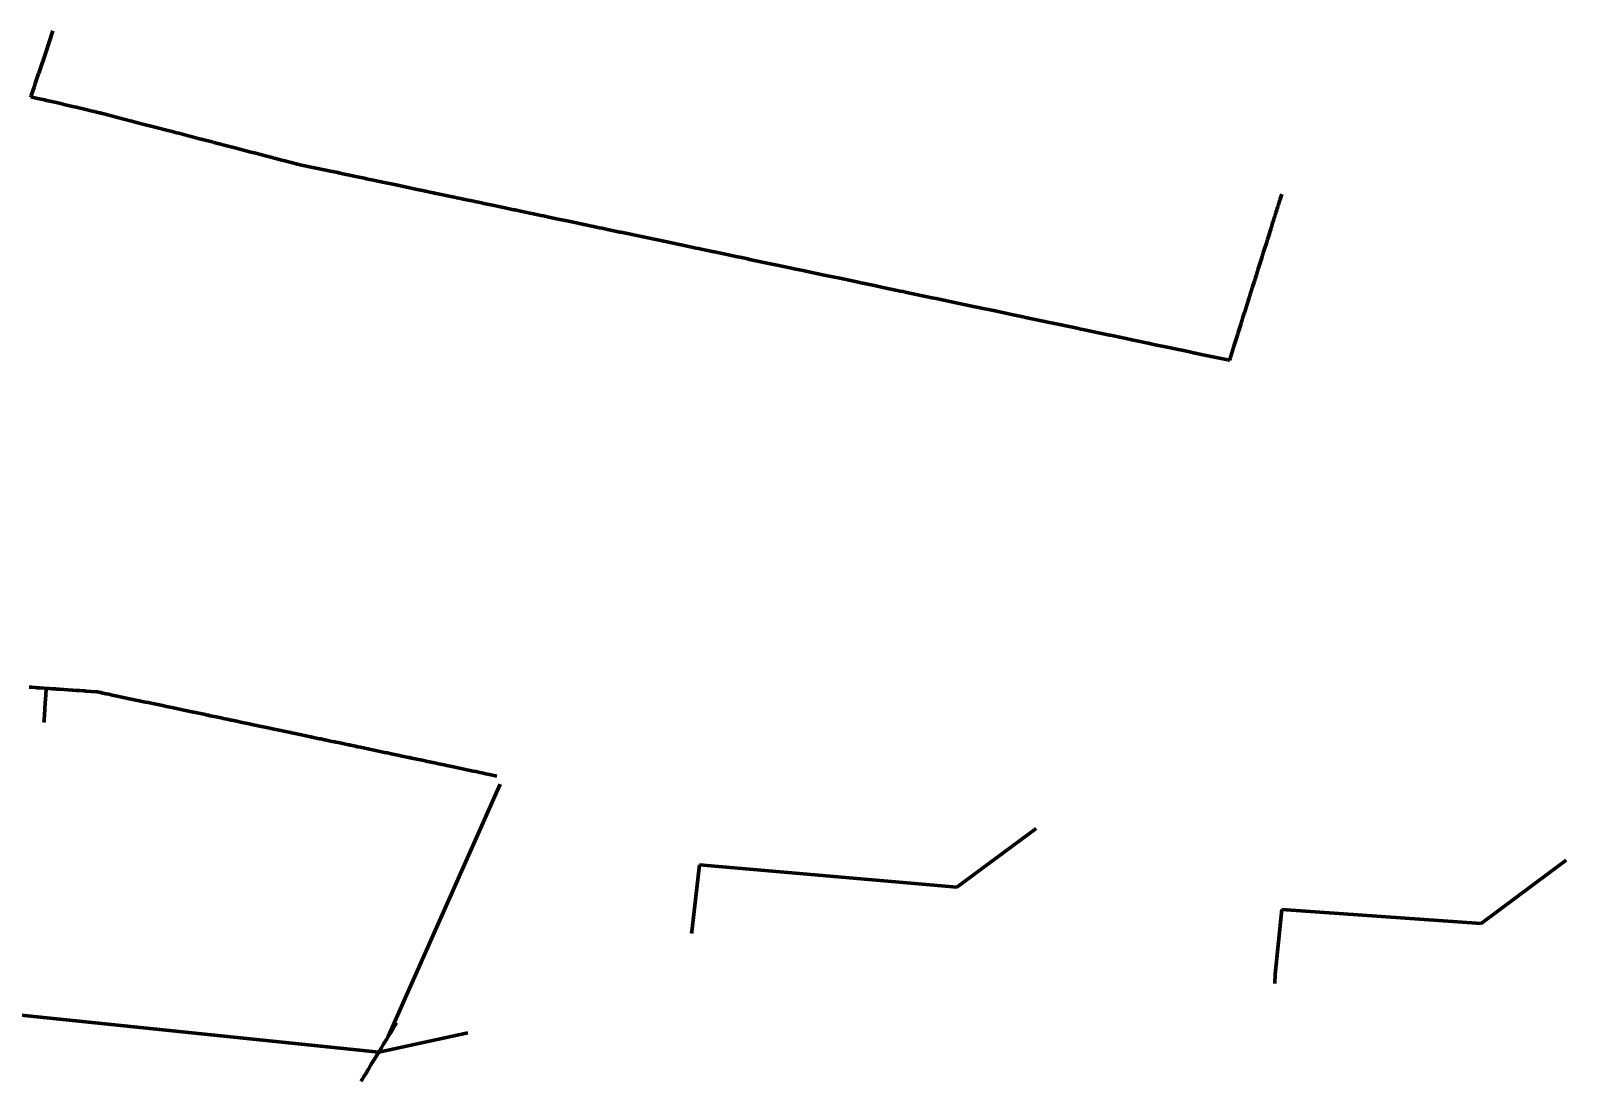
# Model space of a CAD drawing. Header units: metres. Extents: x 601342 to 604900, y 1147583 to 1148061.
# Drawn here: x 602844.2 to 603069, y 1147692.2 to 1147846 of the extents above; entities that cross this region are included whole.
import ezdxf

# ---------------------------------------------------------------- set-up
doc = ezdxf.new("R2010")
doc.units = ezdxf.units.M
doc.header["$MEASUREMENT"] = 0
doc.linetypes.add('DGN Style 3', pattern=[277.595861, 198.282758, -79.313103])
doc.linetypes.add('DGN Style 5', pattern=[138.79793, 59.484827, -79.313103])
for name, color, linetype, lineweight in [('TF_K_RGN_Ledn-_1', 3, 'DGN Style 5', 70), ('TF_K_RGN_Ledn-_2', 3, 'DGN Style 5', 70), ('TF_K_RGN_Ledn-_300_2', 3, 'Continuous', 70), ('TF_K_RGN_Ledn-_800_1', 3, 'Continuous', 100), ('TF_V_---_Ledn-_2', 140, 'DGN Style 3', 70)]:
    doc.layers.add(name, color=color, linetype=linetype, lineweight=lineweight)

msp = doc.modelspace()

# ---------------------------------------------------------------- linework, layer by layer
at = {"layer": 'TF_K_RGN_Ledn-_1'}
for p, q in [((602940.94251, 1147713.836422, 38.311421), (602941.055024, 1147714.493487, 38.29)), ((603026.34943, 1147706.503374, 38.39311), (603026.399354, 1147707.864342, 38.35))]:
    msp.add_line(p, q, dxfattribs=at)
at = {"layer": 'TF_K_RGN_Ledn-_1', "extrusion": (0.0005569875177213, 0.0004127961319924, 0.9999997596821005), "elevation": 848.096842, "flags": 128}
msp.add_lwpolyline([(602979.682284, 1147720.364318), (602991.270843, 1147728.952861)], dxfattribs=at)
at = {"layer": 'TF_K_RGN_Ledn-_1', "extrusion": (-0.0023758783073297, -0.0210138172734234, 0.9997763623360317), "elevation": -25512.095785, "flags": 128}
msp.add_lwpolyline([(470181.726148, 1207917.527493), (470181.726148, 1207926.984785)], dxfattribs=at)
at = {"layer": 'TF_K_RGN_Ledn-_1', "extrusion": (0.0005268131244084, -4.57491880375e-05, 0.999999860187462), "elevation": 303.620379, "flags": 128}
msp.add_lwpolyline([(602942.013339, 1147723.903895), (602979.693304, 1147720.631715)], dxfattribs=at)
at = {"layer": 'TF_K_RGN_Ledn-_1', "extrusion": (0.0051796337110343, 0.003837281552921, 0.9999792231166122), "elevation": 7565.818, "flags": 128}
msp.add_lwpolyline([(603048.250393, 1147694.736269), (603060.71551, 1147703.970738)], dxfattribs=at)
at = {"layer": 'TF_K_RGN_Ledn-_1', "extrusion": (0.0019400139702421, 0.0188265281861641, 0.9998208830496844), "elevation": 22815.577228, "flags": 128}
msp.add_lwpolyline([(-482205.323207, -1203258.765755), (-482205.323207, -1203268.276371)], dxfattribs=at)
at = {"layer": 'TF_K_RGN_Ledn-_1', "extrusion": (0.0023889725701028, -0.0001642022130608, 0.9999971329197364), "elevation": 1290.328022, "flags": 128}
msp.add_lwpolyline([(603025.562071, 1147717.550514), (603054.725594, 1147715.546011)], dxfattribs=at)
at = {"layer": 'TF_K_RGN_Ledn-_2'}
msp.add_polyline3d([(602846.13, 1147744.74, 39.301589), (602846.15, 1147745.04, 39.33), (602846.26, 1147746.67, 39.61), (602846.27, 1147746.86, 39.71), (602846.31, 1147747.4, 39.68), (602846.32, 1147747.54, 39.67), (602846.4, 1147748.75, 39.88), (602846.4, 1147748.77, 39.89), (602846.4, 1147748.79, 39.89), (602846.464046, 1147749.720458, 39.865233)], dxfattribs=at)
at = {"layer": 'TF_K_RGN_Ledn-_300_2'}
for points in [[(602843.96, 1147749.9, 40.03), (602844.34, 1147749.87, 40.04), (602844.85, 1147749.84, 39.96), (602845.11, 1147749.82, 39.93), (602845.23, 1147749.81, 39.92), (602845.44, 1147749.8, 39.9), (602846.92, 1147749.7, 39.85), (602847.34, 1147749.67, 39.8), (602847.83, 1147749.63, 39.94), (602848.03, 1147749.62, 39.96), (602848.06, 1147749.62, 39.97), (602848.39, 1147749.6, 39.95), (602850.25, 1147749.47, 39.86), (602850.37, 1147749.46, 39.89), (602850.89, 1147749.42, 40), (602851.36, 1147749.39, 39.92), (602851.93, 1147749.35, 39.88), (602852.14, 1147749.34, 39.9), (602852.26, 1147749.33, 39.89), (602853.849936, 1147749.218074, 39.868462)], [(602853.85, 1147749.22, 39.868276), (602853.96, 1147749.2, 39.87), (602854.47, 1147749.09, 39.84), (602854.78, 1147749.03, 39.85), (602855.23, 1147748.93, 39.89), (602855.63, 1147748.85, 39.98), (602856.11, 1147748.74, 39.99), (602856.84, 1147748.59, 39.89), (602856.86, 1147748.59, 39.89), (602856.88, 1147748.58, 39.89), (602857.75, 1147748.4, 40.03), (602857.77, 1147748.4, 40.02), (602857.98, 1147748.35, 40.03), (602860.51, 1147747.82, 39.98), (602861.02, 1147747.71, 39.98), (602861.41, 1147747.63, 39.95), (602861.64, 1147747.58, 39.97), (602862.08, 1147747.49, 40.1), (602862.09, 1147747.49, 40.1), (602862.55, 1147747.39, 40.1), (602863.28, 1147747.24, 40.04), (602864.09, 1147747.06, 40.04), (602865.1, 1147746.85, 39.98), (602866.62, 1147746.53, 40.01), (602867.12, 1147746.43, 40), (602867.36, 1147746.38, 40.03), (602867.99, 1147746.24, 39.98), (602868.1, 1147746.22, 39.97), (602869.06, 1147746.02, 39.94), (602869.78, 1147745.87, 39.96), (602869.84, 1147745.85, 39.95), (602870.17, 1147745.79, 39.95), (602870.49, 1147745.72, 39.93), (602871.36, 1147745.53, 39.94), (602872.26, 1147745.35, 40), (602872.39, 1147745.32, 39.98), (602872.91, 1147745.21, 39.98), (602872.92, 1147745.21, 39.98), (602872.96, 1147745.2, 39.99), (602873.51, 1147745.08, 40.14), (602873.61, 1147745.06, 40.15), (602873.64, 1147745.05, 40.15), (602874.39, 1147744.9, 40.06), (602874.76, 1147744.82, 40.12), (602875.15, 1147744.74, 40.05), (602876.19, 1147744.52, 40.04), (602876.2, 1147744.52, 40.04), (602876.2, 1147744.51, 40.04), (602876.56, 1147744.44, 40.01), (602877.95, 1147744.15, 39.99), (602877.97, 1147744.14, 39.99), (602877.99, 1147744.14, 39.99), (602878.01, 1147744.13, 39.99), (602878.98, 1147743.93, 39.94), (602879.27, 1147743.87, 39.98), (602879.33, 1147743.86, 39.98), (602879.58, 1147743.8, 39.99), (602880.56, 1147743.6, 39.92), (602881.51, 1147743.4, 39.93), (602881.99, 1147743.3, 39.91), (602882.27, 1147743.24, 39.81), (602882.37, 1147743.22, 39.76), (602882.66, 1147743.16, 39.75), (602883.59, 1147742.96, 39.74), (602883.85, 1147742.9, 39.77), (602884.29, 1147742.81, 39.73), (602884.3, 1147742.81, 39.74), (602884.9, 1147742.68, 39.76), (602885.23, 1147742.61, 39.83), (602885.36, 1147742.59, 39.81), (602886.46, 1147742.35, 39.98), (602886.67, 1147742.31, 40), (602887.21, 1147742.2, 39.93), (602887.4, 1147742.16, 39.89), (602887.49, 1147742.14, 39.89), (602888.08, 1147742.01, 39.84), (602888.33, 1147741.96, 39.83), (602888.77, 1147741.87, 39.76), (602888.82, 1147741.86, 39.76), (602889.23, 1147741.77, 39.76), (602889.45, 1147741.73, 39.76), (602890.7, 1147741.46, 39.75), (602890.85, 1147741.43, 39.73), (602891.02, 1147741.39, 39.75), (602891.77, 1147741.24, 39.74), (602891.88, 1147741.21, 39.76), (602892.02, 1147741.18, 39.76), (602892.46, 1147741.09, 39.84), (602892.65, 1147741.05, 39.82), (602892.68, 1147741.05, 39.81), (602892.96, 1147740.99, 39.82), (602893.08, 1147740.96, 39.82), (602893.62, 1147740.85, 39.79), (602893.78, 1147740.81, 39.81), (602894.25, 1147740.72, 39.8), (602896, 1147740.35, 39.63), (602896.41, 1147740.26, 39.65), (602896.95, 1147740.15, 39.78), (602897.93, 1147739.94, 39.69), (602898.18, 1147739.89, 39.65), (602898.55, 1147739.81, 39.67), (602898.59, 1147739.8, 39.68), (602899.5, 1147739.61, 39.65), (602899.66, 1147739.58, 39.67), (602899.8, 1147739.55, 39.66), (602899.96, 1147739.51, 39.64), (602901.51, 1147739.19, 39.7), (602901.94, 1147739.1, 39.75), (602902.05, 1147739.07, 39.74), (602902.83, 1147738.91, 39.6), (602903.55, 1147738.76, 39.53), (602903.91, 1147738.68, 39.59), (602904.18, 1147738.63, 39.63), (602904.74, 1147738.51, 39.52), (602905.33, 1147738.38, 39.36), (602905.61, 1147738.32, 39.37), (602906.09, 1147738.22, 39.39), (602906.51, 1147738.13, 39.21), (602907.4, 1147737.95, 39.04), (602908.31, 1147737.76, 38.91), (602908.96, 1147737.62, 38.56), (602909.35, 1147737.54, 38.41), (602909.95, 1147737.41, 37.97), (602910.25, 1147737.35, 37.75), (602910.31, 1147737.33, 37.72), (602910.8, 1147737.23, 37.5), (602911.14, 1147737.16, 37.4), (602911.54, 1147737.08, 37.28), (602911.8, 1147737.02, 37.15), (602912.46, 1147736.88, 36.67)], [(602895.15, 1147696.47, 40.505639), (602895.22, 1147696.58, 40.51), (602895.53, 1147697.1, 40.52), (602895.82, 1147697.57, 40.51), (602896, 1147697.86, 40.51), (602896.27, 1147698.31, 40.47), (602896.5, 1147698.69, 40.38), (602896.7, 1147699.02, 40.25), (602896.91, 1147699.36, 40.29), (602897.25, 1147699.92, 40.39), (602897.57, 1147700.44, 40.35), (602897.64, 1147700.55, 40.32), (602897.69, 1147700.64, 40.32), (602897.747781, 1147700.744884, 40.293159)], [(602895.15, 1147696.47, 40.505639), (602895.22, 1147696.58, 40.51), (602895.53, 1147697.1, 40.52), (602895.81, 1147697.57, 40.51), (602895.99, 1147697.87, 40.51), (602896.27, 1147698.32, 40.47), (602896.49, 1147698.68, 40.38), (602896.51764, 1147698.741957, 40.357116)], [(602892.55, 1147692.2, 41.28328), (602892.71, 1147692.46, 41.22), (602892.98, 1147692.91, 40.93), (602893.08, 1147693.06, 40.82), (602893.19, 1147693.25, 40.75), (602893.49, 1147693.74, 40.62), (602893.52, 1147693.8, 40.61), (602893.64, 1147693.99, 40.64), (602894.01, 1147694.59, 40.68), (602894.16, 1147694.85, 40.58), (602894.33, 1147695.13, 40.48), (602895.146928, 1147696.474381, 40.505666)]]:
    msp.add_polyline3d(points, dxfattribs=at)
at = {"layer": 'TF_K_RGN_Ledn-_800_1', "extrusion": (0.0117225995409988, 0.026445344467372, 0.9995815246471913), "elevation": 37457.926638, "flags": 128}
msp.add_lwpolyline([(-86071.386981, -1293014.011865), (-86071.386981, -1293054.458404)], dxfattribs=at)
at = {"layer": 'TF_K_RGN_Ledn-_800_1', "extrusion": (0.0077792712129936, -0.0008017085114843, 0.9999694196338491), "elevation": 3810.115601, "flags": 128}
msp.add_lwpolyline([(602785.010553, 1147709.335597), (602876.591581, 1147699.897818)], dxfattribs=at)
at = {"layer": 'TF_K_RGN_Ledn-_800_1', "extrusion": (0.0307859500582156, 0.0066844300909848, 0.9995036486543568), "elevation": 26271.5273, "flags": 128}
msp.add_lwpolyline([(993640.058817, -832273.391018), (993640.058817, -832286.722965)], dxfattribs=at)
at = {"layer": 'TF_V_---_Ledn-_2'}
for points in [[(602847.46, 1147845.99, 29.27), (602846.39, 1147842.8, 39.52), (602845.37, 1147839.76, 39.76), (602845.36, 1147839.72, 39.78), (602845.31, 1147839.58, 39.81), (602845.01, 1147838.68, 39.9), (602844.87, 1147838.25, 39.9), (602844.7, 1147837.75, 39.92), (602844.29, 1147836.53, 39.83), (602844.199133, 1147836.255885, 39.823961)], [(602844.22, 1147836.32, 39.825361), (602845.21, 1147836.09, 39.82), (602845.75, 1147835.96, 39.85), (602846.24, 1147835.85, 39.81), (602846.51, 1147835.79, 39.82), (602846.76, 1147835.73, 39.81), (602847.72, 1147835.51, 39.8), (602848.54, 1147835.32, 39.86), (602848.97, 1147835.22, 39.9), (602849.05, 1147835.2, 39.87), (602850.32, 1147834.9, 39.71), (602850.83, 1147834.78, 39.74), (602851.43, 1147834.64, 39.69), (602851.66, 1147834.59, 39.68), (602852.48, 1147834.4, 39.72), (602852.81, 1147834.32, 39.71), (602853.26, 1147834.22, 39.67), (602853.57, 1147834.15, 39.71), (602853.64, 1147834.13, 39.66), (602853.9, 1147834.07, 39.71), (602853.940641, 1147834.05955, 39.719494), (602854, 1147834.04, 39.73), (602854.09, 1147834.02, 39.74), (602854.27, 1147833.98, 39.72), (602854.36, 1147833.95, 39.74), (602854.53, 1147833.91, 39.7), (602855.11, 1147833.76, 39.74), (602856.7, 1147833.34, 39.63), (602858.03, 1147833, 39.65), (602858.75, 1147832.81, 39.55), (602859.05, 1147832.74, 39.66), (602859.13, 1147832.71, 39.63), (602859.68, 1147832.57, 39.58), (602860.44, 1147832.38, 39.78), (602860.44, 1147832.37, 39.78), (602861.59, 1147832.08, 39.61), (602861.65, 1147832.06, 39.61), (602864.08, 1147831.43, 39.58), (602864.72, 1147831.27, 39.55), (602864.91, 1147831.22, 39.56), (602865.54, 1147831.05, 39.66), (602865.88, 1147830.97, 39.65), (602866.59, 1147830.78, 39.7), (602867.29, 1147830.6, 39.59), (602867.64, 1147830.51, 39.55), (602867.71, 1147830.49, 39.57), (602868.73, 1147830.23, 39.67), (602869.35, 1147830.07, 39.65), (602870.75, 1147829.7, 39.55), (602870.95, 1147829.65, 39.55), (602871.07, 1147829.62, 39.57), (602871.18, 1147829.59, 39.57), (602872.37, 1147829.28, 39.55), (602872.44, 1147829.26, 39.54), (602872.54, 1147829.24, 39.53), (602874.27, 1147828.79, 39.6), (602876.42, 1147828.23, 39.6), (602876.66, 1147828.17, 39.61), (602876.72, 1147828.15, 39.63), (602876.85, 1147828.12, 39.64), (602876.99, 1147828.09, 39.63), (602877.64, 1147827.92, 39.6), (602877.91, 1147827.85, 39.65), (602878.37, 1147827.73, 39.56), (602879.54, 1147827.42, 39.53), (602879.73, 1147827.38, 39.52), (602879.8, 1147827.36, 39.53), (602879.85, 1147827.34, 39.53), (602879.86, 1147827.34, 39.53), (602880.95, 1147827.06, 39.55), (602881.39, 1147826.94, 39.56), (602881.92, 1147826.81, 39.56), (602882.71, 1147826.6, 39.58), (602883.08, 1147826.51, 39.61), (602883.21, 1147826.47, 39.61), (602883.494193, 1147826.396454, 39.611368), (602883.58, 1147826.38, 39.61), (602887.67, 1147825.52, 39.56), (602887.86, 1147825.48, 39.6), (602889.15, 1147825.21, 39.65), (602889.29, 1147825.18, 39.63), (602889.91, 1147825.05, 39.61), (602891.09, 1147824.8, 39.71), (602891.73, 1147824.67, 39.74), (602892.81, 1147824.44, 39.66), (602893.2, 1147824.36, 39.67), (602893.36, 1147824.32, 39.68), (602893.8, 1147824.23, 39.58), (602894.12, 1147824.16, 39.57), (602894.4, 1147824.1, 39.56), (602895.24, 1147823.93, 39.55), (602895.94, 1147823.78, 39.55), (602896.72, 1147823.62, 39.55), (602897.72, 1147823.41, 39.53), (602897.74, 1147823.4, 39.53), (602897.93, 1147823.36, 39.53), (602898.12, 1147823.32, 39.52), (602900.1, 1147822.9, 39.45), (602900.77, 1147822.76, 39.47), (602901.57, 1147822.6, 39.52), (602901.79, 1147822.55, 39.53), (602901.87, 1147822.53, 39.49), (602902, 1147822.5, 39.4), (602902.86, 1147822.32, 39.47), (602903.19, 1147822.25, 39.43), (602903.33, 1147822.22, 39.44), (602906.17, 1147821.63, 39.42), (602906.32, 1147821.6, 39.41), (602906.55, 1147821.55, 39.38), (602906.88, 1147821.48, 39.41), (602907.99, 1147821.24, 39.35), (602909.06, 1147821.02, 39.38), (602909.42, 1147820.94, 39.44), (602909.75, 1147820.88, 39.41), (602910.21, 1147820.78, 39.39), (602910.55, 1147820.71, 39.43), (602911.56, 1147820.49, 39.4), (602912.05, 1147820.39, 39.41), (602912.93, 1147820.21, 39.33), (602913.16, 1147820.16, 39.32), (602913.39, 1147820.11, 39.33), (602914.68, 1147819.84, 39.35), (602914.92, 1147819.79, 39.33), (602915.1, 1147819.75, 39.36), (602915.52, 1147819.66, 39.47), (602917.26, 1147819.29, 39.32), (602917.83, 1147819.17, 39.38), (602918.89, 1147818.95, 39.41), (602919.25, 1147818.88, 39.32), (602920.04, 1147818.71, 39.37), (602920.73, 1147818.56, 39.3), (602921.66, 1147818.37, 39.21), (602921.93, 1147818.31, 39.27), (602922.42, 1147818.21, 39.26), (602922.71, 1147818.15, 39.28), (602923.84, 1147817.91, 39.23), (602924.98, 1147817.67, 39.29), (602925.04, 1147817.66, 39.28), (602925.06, 1147817.65, 39.29), (602925.1, 1147817.64, 39.28), (602925.23, 1147817.62, 39.28), (602927.46, 1147817.15, 39.18), (602927.79, 1147817.08, 39.22), (602928.03, 1147817.03, 39.18), (602928.43, 1147816.94, 39.17), (602928.66, 1147816.9, 39.16), (602930.45, 1147816.52, 39.12), (602930.61, 1147816.49, 39.17), (602931.56, 1147816.29, 39.12), (602932.68, 1147816.05, 39.19), (602932.92, 1147816, 39.14), (602933.17, 1147815.95, 39.22), (602934.52, 1147815.66, 39.15), (602937.15, 1147815.11, 39.17), (602938.94, 1147814.73, 39.15), (602939.14, 1147814.69, 39.2), (602939.41, 1147814.63, 39.27), (602941.17, 1147814.26, 39.16), (602941.59, 1147814.17, 39.16), (602942.01, 1147814.09, 39.23), (602942.33, 1147814.02, 39.26), (602944.2, 1147813.62, 39.14), (602944.23, 1147813.62, 39.14), (602944.29, 1147813.61, 39.14), (602945.65, 1147813.32, 39.22), (602947.69, 1147812.89, 39.25), (602947.99, 1147812.83, 39.27), (602948.03, 1147812.82, 39.27), (602948.24, 1147812.78, 39.23), (602948.74, 1147812.67, 39.19), (602948.93, 1147812.63, 39.22), (602949.16, 1147812.58, 39.25), (602949.45, 1147812.52, 39.29), (602951.78, 1147812.03, 39.23), (602952.51, 1147811.88, 39.28), (602953.5, 1147811.67, 39.27), (602955.35, 1147811.28, 39.17), (602956.19, 1147811.1, 39.21), (602957.27, 1147810.87, 39.16), (602957.67, 1147810.79, 39.13), (602960.38, 1147810.22, 39.13), (602961.64, 1147809.95, 39.12), (602962.63, 1147809.75, 39.23), (602964, 1147809.46, 39.25), (602964.48, 1147809.36, 39.23), (602965.6, 1147809.12, 39.06), (602965.69, 1147809.1, 39.06), (602966.04, 1147809.03, 39.06), (602967.74, 1147808.67, 39.01), (602968.95, 1147808.42, 39), (602971.03, 1147807.98, 39.04), (602971.5, 1147807.88, 39.05), (602971.93, 1147807.79, 39.04), (602972.26, 1147807.72, 39.03), (602972.44, 1147807.68, 39.03), (602976.11, 1147806.91, 39), (602976.76, 1147806.77, 38.98), (602977.86, 1147806.54, 38.98), (602980.14, 1147806.06, 38.98), (602981.05, 1147805.87, 38.96), (602981.96, 1147805.68, 38.91), (602982.16, 1147805.64, 39.01), (602982.93, 1147805.47, 38.95), (602983.62, 1147805.33, 38.93), (602984.65, 1147805.11, 38.92), (602985.37, 1147804.96, 38.91), (602988.05, 1147804.4, 38.91), (602989.49, 1147804.09, 38.91), (602989.55, 1147804.08, 38.91), (602989.6, 1147804.07, 38.91), (602992.4, 1147803.48, 39.08), (602992.41, 1147803.48, 39.08), (602993.37, 1147803.28, 38.98), (602994.56, 1147803.03, 39.03), (602997.66, 1147802.38, 38.93), (602997.75, 1147802.36, 38.93), (602997.95, 1147802.32, 38.92), (602998.24, 1147802.25, 38.92), (603001.45, 1147801.58, 38.91), (603002.14, 1147801.43, 38.92), (603002.3, 1147801.4, 38.91), (603002.74, 1147801.31, 38.93), (603004.56, 1147800.92, 38.97), (603005.38, 1147800.75, 38.95), (603006.37, 1147800.54, 38.87), (603006.6, 1147800.49, 38.9), (603007.5, 1147800.31, 38.98), (603007.84, 1147800.23, 38.97), (603007.97, 1147800.21, 38.94), (603008.55, 1147800.08, 38.86), (603010.55, 1147799.66, 38.96), (603011.74, 1147799.41, 38.95), (603012.18, 1147799.32, 38.98), (603012.73, 1147799.21, 38.98), (603013.87, 1147798.97, 38.93), (603014.39, 1147798.85, 38.93), (603014.43, 1147798.85, 38.94), (603014.69, 1147798.79, 39.01), (603014.73, 1147798.78, 39.02), (603014.93, 1147798.74, 39.07), (603015.54, 1147798.61, 39.07), (603017, 1147798.31, 38.91), (603019.23, 1147797.84, 39), (603019.43, 1147797.79, 38.99), (603019.49, 1147797.78, 38.99), (603019.694706, 1147797.744324, 38.971328), (603019.78, 1147798.02, 38.98), (603020.34, 1147799.81, 38.93), (603020.43, 1147800.09, 39.02), (603020.56, 1147800.52, 39.05), (603020.9, 1147801.59, 39.08), (603020.96, 1147801.79, 39.11), (603021.34, 1147802.98, 39.03), (603021.36, 1147803.04, 39.02), (603021.45, 1147803.32, 38.98), (603021.72, 1147804.21, 38.95), (603021.81, 1147804.48, 39.06), (603021.93, 1147804.85, 39.07), (603022.28, 1147805.97, 39.07), (603022.38, 1147806.29, 39.06), (603022.47, 1147806.58, 38.97), (603022.57, 1147806.88, 39), (603022.62, 1147807.07, 38.96), (603023.03, 1147808.36, 39.01), (603023.34, 1147809.35, 39.05), (603023.44, 1147809.67, 38.98), (603023.63, 1147810.26, 39.06), (603023.79, 1147810.77, 39.08), (603023.85, 1147810.98, 39.06), (603023.9, 1147811.12, 39.07), (603024.08, 1147811.71, 39.31), (603024.22, 1147812.15, 39.53), (603024.46, 1147812.91, 39.93), (603024.65, 1147813.5, 40.2), (603024.73, 1147813.77, 40.17), (603024.74, 1147813.78, 40.17), (603025.14, 1147815.06, 40.83), (603025.25, 1147815.41, 40.94), (603025.35, 1147815.72, 41.08), (603025.78, 1147817.1, 41.79), (603026.06, 1147818, 42.2), (603026.07, 1147818.01, 42.21), (603026.07, 1147818.03, 42.21), (603026.1, 1147818.11, 42.26), (603026.18, 1147818.37, 42.37), (603026.19, 1147818.41, 42.4), (603026.34, 1147818.89, 42.6), (603026.37, 1147818.97, 42.63), (603026.38, 1147819, 42.65), (603026.5, 1147819.4, 42.74), (603026.61, 1147819.73, 42.95), (603026.65, 1147819.87, 42.99), (603026.75, 1147820.19, 43.26), (603026.79, 1147820.32, 43.36), (603026.82, 1147820.39, 43.39), (603027.07, 1147821.19, 43.79), (603027.08, 1147821.23, 43.78), (603027.16, 1147821.49, 43.79), (603027.34, 1147822.07, 43.79)]]:
    msp.add_polyline3d(points, dxfattribs=at)

doc.saveas('drawing.dxf')
